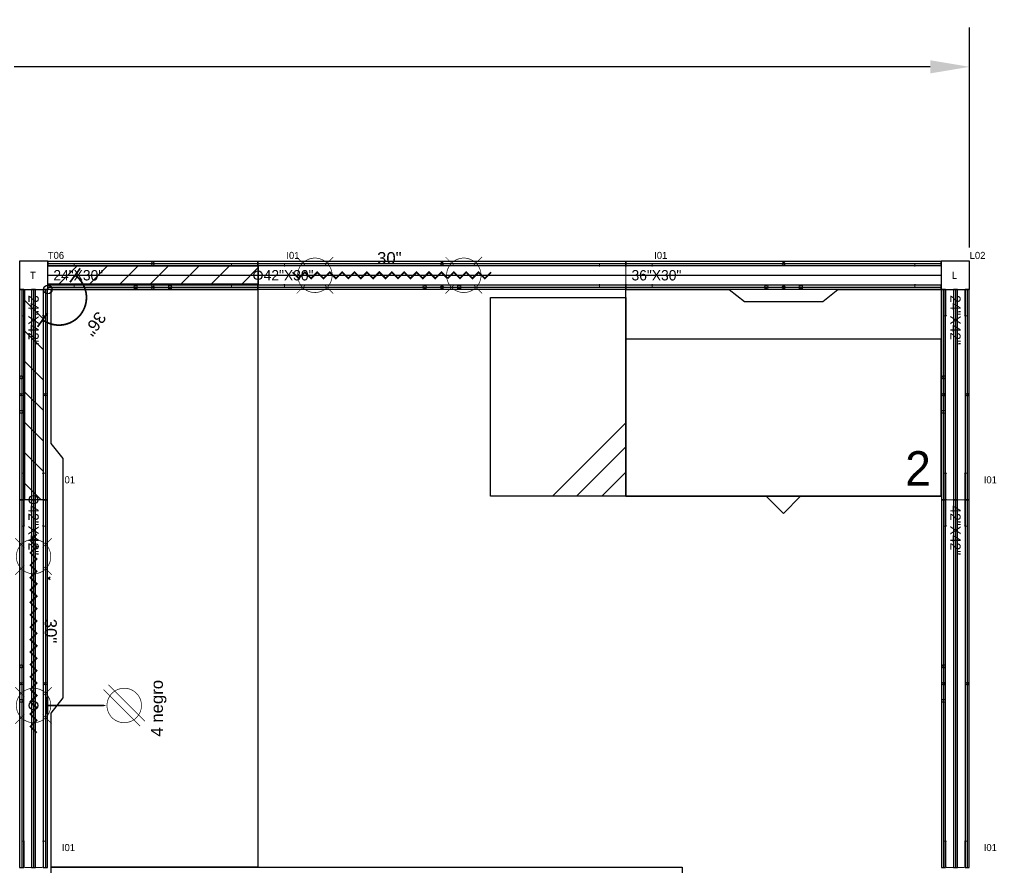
# Model space of a CAD drawing. Header units: inches. Extents: x 126 to 13186, y 9 to 361.
# Drawn here: x 5419.8 to 5531.4, y 116.9 to 213.8 of the extents above; entities that cross this region are included whole.
import ezdxf
from ezdxf.enums import TextEntityAlignment as Align

# ---------------------------------------------------------------- set-up
doc = ezdxf.new("R2010")
doc.units = ezdxf.units.IN
doc.header["$MEASUREMENT"] = 0
for name, color, linetype in [('DD2D', 7, 'Continuous'), ('DD2D_Geometry', 7, 'Continuous'), ('ELECTRI', 7, 'Continuous'), ('ENFASIS NEW', 7, 'Continuous'), ('Id Unión', 7, 'Continuous'), ('LATEFILE', 7, 'Continuous'), ('LATFILE', 7, 'Continuous'), ('LF', 7, 'Continuous'), ('PV-26D', 7, 'Continuous'), ('S7000', 7, 'Continuous'), ('TEXT HARNESS', 7, 'Continuous')]:
    doc.layers.add(name, color=color, linetype=linetype)
doc.styles.add('ARIAL', font='arial.ttf')
doc.styles.get("Standard").update_dxf_attribs({"font": 'stylu.ttf'})
doc.dimstyles.get("Standard").update_dxf_attribs({"dimscale": 25, "dimtxt": 0.18, "dimasz": 0.18, "dimexe": 0.18, "dimexo": 0.0625, "dimgap": 0.09, "dimtad": 0, "dimtih": 1, "dimtoh": 1, "dimzin": 0, "dimdsep": 46, "dimlunit": 4, "dimtxsty": 'Standard', "dimcen": 0.09, "dimadec": 0, "dimazin": 0, "dimtfac": 1, "dimtofl": 0, "dimtmove": 0, "dimatfit": 3, "dimfxl": 1, "dimtolj": 1, "dimtzin": 0, "dimarcsym": 0})

# ---------------------------------------------------------------- blocks, each defined once
blk = doc.blocks.new('829030')
at = {"color": 1, "const_width": 0.002}
for points in [[(0.1385, 0.0265), (0.112, 0.053)], [(0.1915, 0.0265), (0.218, 0.053)], [(0.5705, 0.0265), (0.544, 0.053)], [(0.6235, 0.0265), (0.65, 0.053)], [(0.1385, -0.0265), (0.112, -0.053)], [(0.1915, -0.0265), (0.218, -0.053)], [(0.5705, -0.0265), (0.544, -0.053)], [(0.6235, -0.0265), (0.65, -0.053)]]:
    blk.add_lwpolyline(points, dxfattribs=at)
for points in [[(0.165, -0.05, -1), (0.165, 0.05, -1)], [(0.597, -0.05, 1), (0.597, 0.05, 1)]]:
    blk.add_lwpolyline(points, format="xyb", close=True, dxfattribs=at)
at = {"color": 1}
for points in [[(0.1, 0.009, 0.005, 0.005, 0), (0.118, -0.009, 0.005, 0.005, 0), (0.136, 0.009, 0.005, 0.005, 0), (0.154, -0.009, 0.005, 0.005, 0), (0.172, 0.009, 0.005, 0.005, 0), (0.19, -0.009, 0.005, 0.005, 0), (0.208, 0.009, 0.005, 0.005, 0), (0.226, -0.009, 0.005, 0.005, 0), (0.244, 0.009, 0.005, 0.005, 0), (0.262, -0.009, 0.005, 0.005, 0), (0.28, 0.009, 0.005, 0.005, 0), (0.298, -0.009, 0.005, 0.005, 0), (0.316, 0.009, 0.005, 0.005, 0), (0.334, -0.009, 0.005, 0.005, 0), (0.352, 0.009, 0.005, 0.005, 0), (0.37, -0.009, 0.005, 0.005, 0), (0.388, 0.009, 0.005, 0.005, 0), (0.406, -0.009, 0.005, 0.005, 0), (0.424, 0.009, 0.005, 0.005, 0), (0.442, -0.009, 0.005, 0.005, 0), (0.46, 0.009, 0.005, 0.005, 0), (0.478, -0.009, 0.005, 0.005, 0), (0.496, 0.009, 0.005, 0.005, 0), (0.514, -0.009, 0.005, 0.005, 0), (0.532, 0.009, 0.005, 0.005, 0), (0.55, -0.009, 0, 0, 0)], [(0.676, 0.009, 0.005, 0.005, 0), (0.658, -0.009, 0.005, 0.005, 0), (0.64, 0.009, 0.005, 0.005, 0), (0.622, -0.009, 0.005, 0.005, 0), (0.604, 0.009, 0.005, 0.005, 0), (0.586, -0.009, 0.005, 0.005, 0), (0.568, 0.009, 0.005, 0.005, 0), (0.55, -0.009, 0, 0, 0)]]:
    blk.add_lwpolyline(points, format="xyseb", dxfattribs=at)
blk.add_circle((0, 0), 0.0125, dxfattribs=at)
blk.add_point((0, 0), dxfattribs=at)
at = {"layer": 'TEXT HARNESS', "color": 1, "style": 'ARIAL'}
blk.add_text('30"', height=0.03469, dxfattribs=at).set_placement((0.381, 0.05), align=Align.MIDDLE)
blk = doc.blocks.new('8065E4C')
at = {"color": 1}
for points in [[(0, -0.04, 0.005, 0.005, 0), (0, -0.165, 0.025, 0, 0), (0, -0.2114, 0, 0, 0)], [(-0.0601, -0.309, 0.002, 0.002, 0), (0.046, -0.2029, 0.002, 0.002, 0)], [(-0.046, -0.3231, 0.002, 0.002, 0), (0.0601, -0.217, 0.002, 0.002, 0)]]:
    blk.add_lwpolyline(points, format="xyseb", dxfattribs=at)
at = {"color": 1, "const_width": 0.005}
blk.add_lwpolyline([(0.025, -0.04), (-0.025, -0.04)], dxfattribs=at)
at = {"color": 1, "const_width": 0.002}
blk.add_lwpolyline([(-0.05, -0.263, -1), (0.05, -0.263, -1)], format="xyb", close=True, dxfattribs=at)
at = {"color": 1}
blk.add_circle((0, 0), 0.0125, dxfattribs=at)
blk.add_point((0, 0), dxfattribs=at)
at = {"layer": 'TEXT HARNESS', "color": 1, "style": 'ARIAL'}
blk.add_text('4 negro', height=0.03469, dxfattribs=at).set_placement((-0.0081, -0.363), align=Align.MIDDLE)
blk = doc.blocks.new('*X45')
at = {"color": 0}
for p, q in [((45.2092, -47.6869), (45.2569, -47.6392)), ((45.2923, -47.6922), (45.3453, -47.6392)), ((45.3807, -47.6922), (45.4337, -47.6392)), ((45.4691, -47.6922), (45.5221, -47.6392)), ((45.5575, -47.6922), (45.6105, -47.6392)), ((45.6459, -47.6922), (45.6989, -47.6392)), ((45.7343, -47.6922), (45.7873, -47.6392))]:
    blk.add_line(p, q, dxfattribs=at)
blk = doc.blocks.new('806224')
at = {"color": 1}
for p, q in [((-0.6104, 0), (0, 0)), ((-0.6104, -0.053), (-0.6104, 0)), ((0, 0), (0, -0.053)), ((0, -0.053), (-0.6104, -0.053))]:
    blk.add_line(p, q, dxfattribs=at)
blk.add_blockref('*X45', (-45.8197, 47.6392), dxfattribs=at)
blk = doc.blocks.new('817736')
at = {"color": 3, "const_width": 0.005}
blk.add_lwpolyline([(0.08, 0.04, 1), (-0.08, 0.04)], format="xyb", dxfattribs=at)
for points in [[(-0.055, 0.04), (-0.105, 0.04)], [(0.055, 0.04), (0.105, 0.04)]]:
    blk.add_lwpolyline(points, dxfattribs=at)
at = {"color": 3}
blk.add_circle((0, 0), 0.0125, dxfattribs=at)
blk.add_point((0, 0), dxfattribs=at)
at = {"layer": 'TEXT HARNESS', "color": 3, "style": 'ARIAL'}
blk.add_text('36"', height=0.03469, dxfattribs=at).set_placement((0, 0.17), align=Align.MIDDLE)
blk = doc.blocks.new('DD40102466AB')
at = {"color": 1}
for p, q in [((0.0035, -0.0035), (-0.0035, 0.0035)), ((0.0035, 0.0035), (-0.0035, -0.0035))]:
    blk.add_line(p, q, dxfattribs=at)
blk.add_lwpolyline([(-0.3472, -0.0417), (0.3472, -0.0417), (0.391, -0.0067), (0.838, -0.0067), (0.838, -0.6067), (-0.838, -0.6067), (-0.838, -0.0067), (-0.391, -0.0067)], close=True)
blk.add_point((0, 0))
blk.add_point((0, 0))
blk.add_point((0, 0), dxfattribs=at)
blk = doc.blocks.new('DD40102442AB')
at = {"color": 1}
for p, q in [((0.0035, -0.0035), (-0.0035, 0.0035)), ((0.0035, 0.0035), (-0.0035, -0.0035))]:
    blk.add_line(p, q, dxfattribs=at)
blk.add_point((0, 0))
blk.add_point((0, 0))
blk.add_point((0, 0), dxfattribs=at)
blk = doc.blocks.new('S7012')
for p, q in [((0.18, -0.577), (0.393, -0.364)), ((0.25, -0.577), (0.393, -0.434)), ((0.323, -0.577), (0.393, -0.507))]:
    blk.add_line(p, q)
blk.add_lwpolyline([(0, 0), (0.393, 0), (0.393, -0.577), (0, -0.577)], close=True)
blk = doc.blocks.new('LF4023627S')
for p, q in [((0, 0), (0.914, 0)), ((0, -0.457), (0.914, -0.457))]:
    blk.add_line(p, q)
at = {"layer": 'LATEFILE'}
for p, q in [((0, -0.457), (0, 0)), ((0.914, 0), (0.914, -0.457))]:
    blk.add_line(p, q, dxfattribs=at)
blk.add_lwpolyline([(0.407, -0.457), (0.457, -0.507), (0.507, -0.457)], close=True, dxfattribs=at)
at = {"layer": 'LATFILE', "insert": (0.8103, -0.3262), "char_height": 0.1, "width": 0.07696, "attachment_point": 1}
blk.add_mtext('2', dxfattribs=at)
blk = doc.blocks.new('DD40123072AB')
for p, q in [((-0.915, -0.7687), (-0.915, -0.0067)), ((-0.915, -0.0067), (0.915, -0.0067)), ((0.915, -0.0067), (0.915, -0.7687)), ((0.915, -0.7687), (-0.915, -0.7687))]:
    blk.add_line(p, q)
at = {"layer": 'PV-26D'}
for p, q in [((-0.8345, -0.0687), (-0.8345, -0.1107)), ((-0.8335, -0.0687), (-0.8345, -0.0687)), ((-0.8335, -0.1107), (-0.8335, -0.0687)), ((-0.7385, -0.0627), (-0.8285, -0.0627)), ((-0.8285, -0.0637), (-0.8285, -0.0627)), ((-0.8285, -0.0637), (-0.7385, -0.0637)), ((-0.7385, -0.0637), (-0.7385, -0.0627)), ((-0.7335, -0.0687), (-0.7335, -0.1107)), ((-0.7335, -0.0687), (-0.7325, -0.0687)), ((-0.7325, -0.1107), (-0.7325, -0.0687)), ((0.7325, -0.1107), (0.7325, -0.0687)), ((0.7335, -0.0687), (0.7325, -0.0687)), ((0.7335, -0.0687), (0.7335, -0.1107)), ((0.7385, -0.0627), (0.8285, -0.0627)), ((0.7385, -0.0637), (0.7385, -0.0627)), ((0.8285, -0.0637), (0.7385, -0.0637)), ((0.8285, -0.0637), (0.8285, -0.0627)), ((0.8335, -0.1107), (0.8335, -0.0687)), ((0.8335, -0.0687), (0.8345, -0.0687)), ((0.8345, -0.0687), (0.8345, -0.1107)), ((-0.8335, -0.1107), (-0.8345, -0.1107)), ((-0.8212, -0.1009), (-0.8212, -0.1157)), ((-0.8212, -0.1009), (-0.8175, -0.1009)), ((-0.8175, -0.1167), (-0.8175, -0.1009)), ((-0.7495, -0.1117), (-0.8175, -0.1117)), ((-0.7495, -0.1119), (-0.8175, -0.1119)), ((-0.8175, -0.1124), (-0.7495, -0.1124)), ((-0.7527, -0.094), (-0.8143, -0.094)), ((-0.8143, -0.094), (-0.8143, -0.0977)), ((-0.8143, -0.0977), (-0.7527, -0.0977)), ((-0.7527, -0.094), (-0.7527, -0.0977)), ((-0.7495, -0.1009), (-0.7495, -0.1167)), ((-0.7458, -0.1009), (-0.7495, -0.1009)), ((-0.7458, -0.1157), (-0.7458, -0.1009)), ((-0.7335, -0.1107), (-0.7325, -0.1107)), ((0.7335, -0.1107), (0.7325, -0.1107)), ((0.7458, -0.1157), (0.7458, -0.1009)), ((0.7458, -0.1009), (0.7495, -0.1009)), ((0.7495, -0.1009), (0.7495, -0.1167)), ((0.7495, -0.1117), (0.8175, -0.1117)), ((0.7495, -0.1119), (0.8175, -0.1119)), ((0.8175, -0.1124), (0.7495, -0.1124)), ((0.7527, -0.094), (0.8143, -0.094)), ((0.7527, -0.094), (0.7527, -0.0977)), ((0.8143, -0.0977), (0.7527, -0.0977)), ((0.8143, -0.094), (0.8143, -0.0977)), ((0.8175, -0.1167), (0.8175, -0.1009)), ((0.8212, -0.1009), (0.8175, -0.1009)), ((0.8212, -0.1009), (0.8212, -0.1157)), ((0.8335, -0.1107), (0.8345, -0.1107)), ((-0.8212, -0.1157), (-0.8285, -0.1157)), ((-0.8285, -0.1157), (-0.8285, -0.1167)), ((-0.8285, -0.1167), (-0.8175, -0.1167)), ((-0.7495, -0.1161), (-0.8175, -0.1161)), ((-0.8175, -0.1166), (-0.7495, -0.1166)), ((-0.7495, -0.1167), (-0.8175, -0.1167)), ((-0.7495, -0.1167), (-0.7385, -0.1167)), ((-0.7385, -0.1157), (-0.7458, -0.1157)), ((-0.7385, -0.1157), (-0.7385, -0.1167)), ((0.7385, -0.1157), (0.7458, -0.1157)), ((0.7385, -0.1157), (0.7385, -0.1167)), ((0.7495, -0.1167), (0.7385, -0.1167)), ((0.7495, -0.1161), (0.8175, -0.1161)), ((0.8175, -0.1166), (0.7495, -0.1166)), ((0.7495, -0.1167), (0.8175, -0.1167)), ((0.8285, -0.1167), (0.8175, -0.1167)), ((0.8212, -0.1157), (0.8285, -0.1157)), ((0.8285, -0.1157), (0.8285, -0.1167))]:
    blk.add_line(p, q, dxfattribs=at)
at = {"layer": 'PV-26D', "extrusion": (0, 0, -1)}
for centre, radius, start, end in [((0.8285, -0.0687), 0.006, 0, 90), ((0.7385, -0.0687), 0.006, 90, 180), ((-0.7385, -0.0687), 0.006, 0, 90), ((-0.8285, -0.0687), 0.006, 90, 180), ((0.8285, -0.1107), 0.006, 270, 0), ((0.8143, -0.1009), 0.00691, 0, 90), ((0.7527, -0.1009), 0.00691, 90, 180), ((0.7385, -0.1107), 0.006, 180, 270), ((-0.7385, -0.1107), 0.006, 270, 0), ((-0.7527, -0.1009), 0.00691, 0, 90), ((-0.8143, -0.1009), 0.00691, 90, 180), ((-0.8285, -0.1107), 0.006, 180, 270)]:
    blk.add_arc(centre, radius, start, end, dxfattribs=at)
at = {"layer": 'PV-26D'}
for centre, radius, start, end in [((-0.8285, -0.0687), 0.005, 90, 180), ((-0.7385, -0.0687), 0.005, 0, 90), ((0.7385, -0.0687), 0.005, 90, 180), ((0.8285, -0.0687), 0.005, 0, 90), ((-0.8285, -0.1107), 0.005, 180, 270), ((-0.8143, -0.1009), 0.00318, 90, 180), ((-0.7527, -0.1009), 0.00318, 0, 90), ((-0.7385, -0.1107), 0.005, 270, 0), ((0.7385, -0.1107), 0.005, 180, 270), ((0.7527, -0.1009), 0.00318, 90, 180), ((0.8143, -0.1009), 0.00318, 0, 90), ((0.8285, -0.1107), 0.005, 270, 0)]:
    blk.add_arc(centre, radius, start, end, dxfattribs=at)
for points in [[(-0.8175, -0.1167), (-0.8197, -0.1167), (-0.8212, -0.1163), (-0.8212, -0.1157)], [(-0.7458, -0.1157), (-0.7458, -0.1163), (-0.7473, -0.1167), (-0.7495, -0.1167)], [(0.7458, -0.1157), (0.7458, -0.1163), (0.7473, -0.1167), (0.7495, -0.1167)], [(0.8175, -0.1167), (0.8197, -0.1167), (0.8212, -0.1163), (0.8212, -0.1157)]]:
    blk.add_rational_spline(points, [1, 0.804737854124, 0.804737854124, 1], degree=3, dxfattribs=at)
blk = doc.blocks.new('DD40102436AB')
at = {"color": 1}
for p, q in [((0.0035, -0.0035), (-0.0035, 0.0035)), ((0.0035, 0.0035), (-0.0035, -0.0035))]:
    blk.add_line(p, q, dxfattribs=at)
blk.add_lwpolyline([(-0.1137, -0.0417), (0.1137, -0.0417), (0.1575, -0.0067), (0.4575, -0.0067), (0.4575, -0.6067), (-0.4575, -0.6067), (-0.4575, -0.0067), (-0.1575, -0.0067)], close=True)
blk.add_point((0, 0))
blk.add_point((0, 0))
blk.add_point((0, 0), dxfattribs=at)
blk = doc.blocks.new('DD101024422D')
at = {"color": 1, "linetype": 'Continuous', "lineweight": 0}
for p, q in [((0.0765, 0.026), (0.0765, 0.0343)), ((0.5335, 0.0343), (0.0765, 0.0343)), ((0.5335, 0.0343), (0.5335, 0.026)), ((0, -0.0255), (0, 0.0255)), ((0.0017, 0.0275), (0.0218, 0.0275)), ((0.002, 0.0275), (0.0215, 0.0275)), ((0.0747, 0.0275), (0.0215, 0.0275)), ((0.0747, 0.0275), (0.075, 0.0275)), ((0.5353, 0.0275), (0.535, 0.0275)), ((0.5353, 0.0275), (0.5885, 0.0275)), ((0.6083, 0.0275), (0.5882, 0.0275)), ((0.608, 0.0275), (0.5885, 0.0275)), ((0.61, -0.0255), (0.61, 0.0255)), ((0.025, -0.0275), (0.002, -0.0275)), ((0.025, -0.0275), (0.0747, -0.0275)), ((0.0747, -0.0275), (0.075, -0.0275)), ((0.0765, -0.0343), (0.0765, -0.026)), ((0.5335, -0.026), (0.5335, -0.0343)), ((0.5353, -0.0275), (0.535, -0.0275)), ((0.585, -0.0275), (0.5353, -0.0275)), ((0.585, -0.0275), (0.608, -0.0275)), ((0.5335, -0.0343), (0.0765, -0.0343))]:
    blk.add_line(p, q, dxfattribs=at)
at = {"color": 1}
for p, q in [((0.3015, 0.0379), (0.3085, 0.0308)), ((0.3015, 0.0308), (0.3085, 0.0379)), ((0.3015, -0.0379), (0.3085, -0.0308)), ((0.3015, -0.0308), (0.3085, -0.0379))]:
    blk.add_line(p, q, dxfattribs=at)
for centre in [(0.255, -0.0343), (0.355, -0.0343)]:
    blk.add_circle(centre, 0.005, dxfattribs=at)
at = {"color": 1, "linetype": 'Continuous', "lineweight": 0}
for centre, radius, start, end in [((0.002, 0.0255), 0.00203, 90, 180), ((0.075, 0.026), 0.00151, 10.021, 90), ((0.075, 0.026), 0.00151, 0, 10.021), ((0.535, 0.026), 0.00151, 90, 169.979), ((0.535, 0.026), 0.00151, 169.979, 180), ((0.535, 0.026), 0.00151, 169.979, 180), ((0.608, 0.0255), 0.00203, 0, 90), ((0.002, -0.0255), 0.00203, 180, 270), ((0.075, -0.026), 0.00151, 270, 349.979), ((0.075, -0.026), 0.00151, 349.979, 0), ((0.535, -0.026), 0.00151, 180, 190.021), ((0.535, -0.026), 0.00151, 180, 190.021), ((0.535, -0.026), 0.00151, 190.021, 270), ((0.608, -0.0255), 0.00203, 270, 0)]:
    blk.add_arc(centre, radius, start, end, dxfattribs=at)
at = {"color": 1}
for p in [(0.305, 0.0343), (0.305, -0.0343)]:
    blk.add_point(p, dxfattribs=at)
at = {"insert": (0.0165, 0.0151), "char_height": 0.03, "attachment_point": 1}
blk.add_mtext_dynamic_manual_height_columns('24"X42"', width=75.494015, gutter_width=12.5, heights=[0], dxfattribs=at)
blk = doc.blocks.new('SPACE_DD10102442')
blk.add_blockref('DD101024422D', (0, 0))
blk = doc.blocks.new('DD101042422D')
at = {"color": 1, "linetype": 'Continuous', "lineweight": 0}
for p, q in [((0.0765, 0.026), (0.0765, 0.0343)), ((0.9905, 0.0343), (0.0765, 0.0343)), ((0.9905, 0.0343), (0.9905, 0.026)), ((0, -0.0255), (0, 0.0255)), ((0.0017, 0.0275), (0.0218, 0.0275)), ((0.002, 0.0275), (0.0215, 0.0275)), ((0.0747, 0.0275), (0.0215, 0.0275)), ((0.0747, 0.0275), (0.075, 0.0275)), ((0.9923, 0.0275), (0.992, 0.0275)), ((0.9923, 0.0275), (1.0455, 0.0275)), ((1.0653, 0.0275), (1.0452, 0.0275)), ((1.065, 0.0275), (1.0455, 0.0275)), ((1.067, -0.0255), (1.067, 0.0255)), ((0.025, -0.0275), (0.002, -0.0275)), ((0.025, -0.0275), (0.0747, -0.0275)), ((0.0747, -0.0275), (0.075, -0.0275)), ((0.0765, -0.0343), (0.0765, -0.026)), ((0.9905, -0.026), (0.9905, -0.0343)), ((0.9923, -0.0275), (0.992, -0.0275)), ((1.042, -0.0275), (0.9923, -0.0275)), ((1.042, -0.0275), (1.065, -0.0275)), ((0.9905, -0.0343), (0.0765, -0.0343))]:
    blk.add_line(p, q, dxfattribs=at)
at = {"color": 1}
for p, q in [((0.53, 0.0379), (0.537, 0.0308)), ((0.53, 0.0308), (0.537, 0.0379)), ((0.53, -0.0379), (0.537, -0.0308)), ((0.53, -0.0308), (0.537, -0.0379))]:
    blk.add_line(p, q, dxfattribs=at)
for centre in [(0.4835, -0.0343), (0.5835, -0.0343)]:
    blk.add_circle(centre, 0.005, dxfattribs=at)
at = {"color": 1, "linetype": 'Continuous', "lineweight": 0}
for centre, radius, start, end in [((0.002, 0.0255), 0.00203, 90, 180), ((0.075, 0.026), 0.00151, 10.021, 90), ((0.075, 0.026), 0.00151, 0, 10.021), ((0.992, 0.026), 0.00151, 90, 169.979), ((0.992, 0.026), 0.00151, 169.979, 180), ((0.992, 0.026), 0.00151, 169.979, 180), ((1.065, 0.0255), 0.00203, 0, 90), ((0.002, -0.0255), 0.00203, 180, 270), ((0.075, -0.026), 0.00151, 270, 349.979), ((0.075, -0.026), 0.00151, 349.979, 0), ((0.992, -0.026), 0.00151, 180, 190.021), ((0.992, -0.026), 0.00151, 180, 190.021), ((0.992, -0.026), 0.00151, 190.021, 270), ((1.065, -0.0255), 0.00203, 270, 0)]:
    blk.add_arc(centre, radius, start, end, dxfattribs=at)
at = {"color": 1}
for p in [(0.5335, 0.0343), (0.5335, -0.0343)]:
    blk.add_point(p, dxfattribs=at)
at = {"insert": (0.0165, 0.0151), "char_height": 0.03, "attachment_point": 1}
blk.add_mtext_dynamic_manual_height_columns('42"X42"', width=75.494015, gutter_width=12.5, heights=[0], dxfattribs=at)
blk = doc.blocks.new('SPACE_DD10104242')
blk.add_blockref('DD101042422D', (0, 0))
blk = doc.blocks.new('DD101024302D')
at = {"color": 6, "linetype": 'Continuous', "lineweight": 0}
for p, q in [((0.0765, 0.026), (0.0765, 0.0343)), ((0.5335, 0.0343), (0.0765, 0.0343)), ((0.5335, 0.0343), (0.5335, 0.026)), ((0, -0.0255), (0, 0.0255)), ((0.0017, 0.0275), (0.0218, 0.0275)), ((0.002, 0.0275), (0.0215, 0.0275)), ((0.0747, 0.0275), (0.0215, 0.0275)), ((0.0747, 0.0275), (0.075, 0.0275)), ((0.5353, 0.0275), (0.535, 0.0275)), ((0.5353, 0.0275), (0.5885, 0.0275)), ((0.6083, 0.0275), (0.5882, 0.0275)), ((0.608, 0.0275), (0.5885, 0.0275)), ((0.61, -0.0255), (0.61, 0.0255)), ((0.025, -0.0275), (0.002, -0.0275)), ((0.025, -0.0275), (0.0747, -0.0275)), ((0.0747, -0.0275), (0.075, -0.0275)), ((0.0765, -0.0343), (0.0765, -0.026)), ((0.5335, -0.026), (0.5335, -0.0343)), ((0.5353, -0.0275), (0.535, -0.0275)), ((0.585, -0.0275), (0.5353, -0.0275)), ((0.585, -0.0275), (0.608, -0.0275)), ((0.5335, -0.0343), (0.0765, -0.0343))]:
    blk.add_line(p, q, dxfattribs=at)
at = {"color": 6}
for p, q in [((0.3015, 0.0379), (0.3085, 0.0308)), ((0.3015, 0.0308), (0.3085, 0.0379)), ((0.3015, -0.0379), (0.3085, -0.0308)), ((0.3015, -0.0308), (0.3085, -0.0379))]:
    blk.add_line(p, q, dxfattribs=at)
for centre in [(0.255, -0.0343), (0.355, -0.0343)]:
    blk.add_circle(centre, 0.005, dxfattribs=at)
at = {"color": 6, "linetype": 'Continuous', "lineweight": 0}
for centre, radius, start, end in [((0.002, 0.0255), 0.00203, 90, 180), ((0.075, 0.026), 0.00151, 10.021, 90), ((0.075, 0.026), 0.00151, 0, 10.021), ((0.535, 0.026), 0.00151, 90, 169.979), ((0.535, 0.026), 0.00151, 169.979, 180), ((0.535, 0.026), 0.00151, 169.979, 180), ((0.608, 0.0255), 0.00203, 0, 90), ((0.002, -0.0255), 0.00203, 180, 270), ((0.075, -0.026), 0.00151, 270, 349.979), ((0.075, -0.026), 0.00151, 349.979, 0), ((0.535, -0.026), 0.00151, 180, 190.021), ((0.535, -0.026), 0.00151, 180, 190.021), ((0.535, -0.026), 0.00151, 190.021, 270), ((0.608, -0.0255), 0.00203, 270, 0)]:
    blk.add_arc(centre, radius, start, end, dxfattribs=at)
at = {"color": 6}
for p in [(0.305, 0.0343), (0.305, -0.0343)]:
    blk.add_point(p, dxfattribs=at)
at = {"insert": (0.0165, 0.0151), "char_height": 0.03, "attachment_point": 1}
blk.add_mtext_dynamic_manual_height_columns('24"X30"', width=75.494015, gutter_width=12.5, heights=[0], dxfattribs=at)
blk = doc.blocks.new('SPACE_DD10102430')
blk.add_blockref('DD101024302D', (0, 0))
blk = doc.blocks.new('DD101042302D')
at = {"color": 6, "linetype": 'Continuous', "lineweight": 0}
for p, q in [((0.0765, 0.026), (0.0765, 0.0343)), ((0.9905, 0.0343), (0.0765, 0.0343)), ((0.9905, 0.0343), (0.9905, 0.026)), ((0, -0.0255), (0, 0.0255)), ((0.0017, 0.0275), (0.0218, 0.0275)), ((0.002, 0.0275), (0.0215, 0.0275)), ((0.0747, 0.0275), (0.0215, 0.0275)), ((0.0747, 0.0275), (0.075, 0.0275)), ((0.9923, 0.0275), (0.992, 0.0275)), ((0.9923, 0.0275), (1.0455, 0.0275)), ((1.0653, 0.0275), (1.0452, 0.0275)), ((1.065, 0.0275), (1.0455, 0.0275)), ((1.067, -0.0255), (1.067, 0.0255)), ((0.025, -0.0275), (0.002, -0.0275)), ((0.025, -0.0275), (0.0747, -0.0275)), ((0.0747, -0.0275), (0.075, -0.0275)), ((0.0765, -0.0343), (0.0765, -0.026)), ((0.9905, -0.026), (0.9905, -0.0343)), ((0.9923, -0.0275), (0.992, -0.0275)), ((1.042, -0.0275), (0.9923, -0.0275)), ((1.042, -0.0275), (1.065, -0.0275)), ((0.9905, -0.0343), (0.0765, -0.0343))]:
    blk.add_line(p, q, dxfattribs=at)
at = {"color": 6}
for p, q in [((0.53, 0.0379), (0.537, 0.0308)), ((0.53, 0.0308), (0.537, 0.0379)), ((0.53, -0.0379), (0.537, -0.0308)), ((0.53, -0.0308), (0.537, -0.0379))]:
    blk.add_line(p, q, dxfattribs=at)
for centre in [(0.4835, -0.0343), (0.5835, -0.0343)]:
    blk.add_circle(centre, 0.005, dxfattribs=at)
at = {"color": 6, "linetype": 'Continuous', "lineweight": 0}
for centre, radius, start, end in [((0.002, 0.0255), 0.00203, 90, 180), ((0.075, 0.026), 0.00151, 10.021, 90), ((0.075, 0.026), 0.00151, 0, 10.021), ((0.992, 0.026), 0.00151, 90, 169.979), ((0.992, 0.026), 0.00151, 169.979, 180), ((0.992, 0.026), 0.00151, 169.979, 180), ((1.065, 0.0255), 0.00203, 0, 90), ((0.002, -0.0255), 0.00203, 180, 270), ((0.075, -0.026), 0.00151, 270, 349.979), ((0.075, -0.026), 0.00151, 349.979, 0), ((0.992, -0.026), 0.00151, 180, 190.021), ((0.992, -0.026), 0.00151, 180, 190.021), ((0.992, -0.026), 0.00151, 190.021, 270), ((1.065, -0.0255), 0.00203, 270, 0)]:
    blk.add_arc(centre, radius, start, end, dxfattribs=at)
at = {"color": 6}
for p in [(0.5335, 0.0343), (0.5335, -0.0343)]:
    blk.add_point(p, dxfattribs=at)
at = {"insert": (0.0165, 0.0151), "char_height": 0.03, "attachment_point": 1}
blk.add_mtext_dynamic_manual_height_columns('42"X30"', width=75.494015, gutter_width=12.5, heights=[0], dxfattribs=at)
blk = doc.blocks.new('SPACE_DD10104230')
blk.add_blockref('DD101042302D', (0, 0))
blk = doc.blocks.new('DD101036302D')
at = {"color": 6, "linetype": 'Continuous', "lineweight": 0}
for p, q in [((0.0765, 0.026), (0.0765, 0.0343)), ((0.8385, 0.0343), (0.0765, 0.0343)), ((0.8385, 0.0343), (0.8385, 0.026)), ((0, -0.0255), (0, 0.0255)), ((0.0017, 0.0275), (0.0218, 0.0275)), ((0.002, 0.0275), (0.0215, 0.0275)), ((0.0747, 0.0275), (0.0215, 0.0275)), ((0.0747, 0.0275), (0.075, 0.0275)), ((0.8403, 0.0275), (0.84, 0.0275)), ((0.8403, 0.0275), (0.8935, 0.0275)), ((0.9133, 0.0275), (0.8932, 0.0275)), ((0.913, 0.0275), (0.8935, 0.0275)), ((0.915, -0.0255), (0.915, 0.0255)), ((0.025, -0.0275), (0.002, -0.0275)), ((0.025, -0.0275), (0.0747, -0.0275)), ((0.0747, -0.0275), (0.075, -0.0275)), ((0.0765, -0.0343), (0.0765, -0.026)), ((0.8385, -0.026), (0.8385, -0.0343)), ((0.8403, -0.0275), (0.84, -0.0275)), ((0.89, -0.0275), (0.8403, -0.0275)), ((0.89, -0.0275), (0.913, -0.0275)), ((0.8385, -0.0343), (0.0765, -0.0343))]:
    blk.add_line(p, q, dxfattribs=at)
at = {"color": 6}
for p, q in [((0.454, 0.0379), (0.461, 0.0308)), ((0.454, 0.0308), (0.461, 0.0379)), ((0.454, -0.0379), (0.461, -0.0308)), ((0.454, -0.0308), (0.461, -0.0379))]:
    blk.add_line(p, q, dxfattribs=at)
for centre in [(0.4075, -0.0343), (0.5075, -0.0343)]:
    blk.add_circle(centre, 0.005, dxfattribs=at)
at = {"color": 6, "linetype": 'Continuous', "lineweight": 0}
for centre, radius, start, end in [((0.002, 0.0255), 0.00203, 90, 180), ((0.075, 0.026), 0.00151, 10.021, 90), ((0.075, 0.026), 0.00151, 0, 10.021), ((0.84, 0.026), 0.00151, 90, 169.979), ((0.84, 0.026), 0.00151, 169.979, 180), ((0.84, 0.026), 0.00151, 169.979, 180), ((0.913, 0.0255), 0.00203, 0, 90), ((0.002, -0.0255), 0.00203, 180, 270), ((0.075, -0.026), 0.00151, 270, 349.979), ((0.075, -0.026), 0.00151, 349.979, 0), ((0.84, -0.026), 0.00151, 180, 190.021), ((0.84, -0.026), 0.00151, 180, 190.021), ((0.84, -0.026), 0.00151, 190.021, 270), ((0.913, -0.0255), 0.00203, 270, 0)]:
    blk.add_arc(centre, radius, start, end, dxfattribs=at)
at = {"color": 6}
for p in [(0.4575, 0.0343), (0.4575, -0.0343)]:
    blk.add_point(p, dxfattribs=at)
at = {"insert": (0.0165, 0.0151), "char_height": 0.03, "attachment_point": 1}
blk.add_mtext_dynamic_manual_height_columns('36"X30"', width=75.494015, gutter_width=12.5, heights=[0], dxfattribs=at)
blk = doc.blocks.new('SPACE_DD10103630')
blk.add_blockref('DD101036302D', (0, 0))
blk = doc.blocks.new('*D81')
at = {"color": 0, "lineweight": -2, "transparency": 16777216}
for p, q in [((5104.01, 187.73), (5104.01, 212.86)), ((5528.34, 187.73), (5528.34, 212.86)), ((5108.51, 208.36), (5302.9, 208.36)), ((5523.84, 208.36), (5329.44, 208.36))]:
    blk.add_line(p, q, dxfattribs=at)
at = {"color": 0, "transparency": 16777216}
for points in [[(5108.51, 209.11), (5108.51, 207.61), (5104.01, 208.36)], [(5523.84, 209.11), (5523.84, 207.61), (5528.34, 208.36)]]:
    blk.add_solid(points, dxfattribs=at)
at = {"layer": 'Defpoints', "color": 0, "transparency": 16777216}
for p in [(5528.34, 208.36), (5104.01, 186.16), (5528.34, 186.16)]:
    blk.add_point(p, dxfattribs=at)
at = {"color": 0, "transparency": 16777216, "insert": (5316.17, 208.36), "char_height": 4.5, "attachment_point": 5}
blk.add_mtext('\\A1;35\'-4{\\H1.000000x;\\S1/4;}"', dxfattribs=at)

msp = doc.modelspace()

# ---------------------------------------------------------------- linework, layer by layer
at = {"layer": 'DD2D'}
for p, q in [((5423.058, 185.899), (5447.074, 185.899)), ((5447.074, 185.899), (5489.082, 185.899)), ((5489.082, 185.899), (5525.105, 185.899)), ((5423.058, 184.549), (5447.074, 184.549)), ((5447.074, 184.549), (5447.078, 184.549)), ((5447.074, 184.549), (5489.082, 184.549)), ((5489.082, 184.549), (5489.086, 184.549)), ((5489.082, 184.549), (5525.105, 184.549)), ((5525.105, 184.549), (5525.109, 184.549)), ((5423.058, 183.198), (5447.074, 183.198)), ((5447.074, 183.198), (5489.082, 183.198)), ((5489.082, 183.198), (5525.105, 183.198)), ((5420.093, 182.934), (5420.093, 158.919)), ((5421.444, 182.934), (5421.444, 158.919)), ((5421.444, 182.934), (5421.444, 158.919)), ((5422.794, 182.934), (5422.794, 158.919)), ((5525.369, 182.934), (5525.369, 158.919)), ((5526.719, 182.934), (5526.719, 158.919)), ((5526.719, 182.934), (5526.719, 158.919)), ((5528.07, 182.934), (5528.07, 158.919)), ((5420.093, 158.919), (5420.093, 116.911)), ((5421.444, 158.919), (5421.444, 158.915)), ((5421.444, 158.919), (5421.444, 116.911)), ((5421.444, 158.919), (5421.444, 116.911)), ((5422.794, 158.919), (5422.794, 116.911)), ((5525.369, 158.919), (5525.369, 116.911)), ((5526.719, 158.919), (5526.719, 158.915)), ((5526.719, 158.919), (5526.719, 116.911)), ((5526.719, 158.919), (5526.719, 116.911)), ((5528.07, 158.919), (5528.07, 116.911))]:
    msp.add_line(p, q, dxfattribs=at)
at = {"layer": 'DD2D_Geometry'}
for points in [[(5419.83, 182.934), (5423.062, 182.934), (5423.062, 186.163), (5419.83, 186.163)], [(5423.058, 185.663), (5447.074, 185.663), (5447.074, 186.135), (5423.058, 186.135)], [(5423.058, 185.663), (5447.074, 185.663), (5447.074, 186.135), (5423.058, 186.135)], [(5447.074, 185.663), (5489.082, 185.663), (5489.082, 186.135), (5447.074, 186.135)], [(5447.074, 185.663), (5489.082, 185.663), (5489.082, 186.135), (5447.074, 186.135)], [(5489.082, 185.663), (5525.105, 185.663), (5525.105, 186.135), (5489.082, 186.135)], [(5489.082, 185.663), (5525.105, 185.663), (5525.105, 186.135), (5489.082, 186.135)], [(5525.105, 182.934), (5528.338, 182.934), (5528.338, 186.163), (5525.105, 186.163)], [(5447.074, 184.549), (5447.078, 184.549), (5447.078, 184.549), (5447.074, 184.549)], [(5489.082, 184.549), (5489.086, 184.549), (5489.086, 184.549), (5489.082, 184.549)], [(5423.058, 182.962), (5447.074, 182.962), (5447.074, 183.434), (5423.058, 183.434)], [(5423.058, 182.962), (5447.074, 182.962), (5447.074, 183.434), (5423.058, 183.434)], [(5447.074, 182.962), (5489.082, 182.962), (5489.082, 183.434), (5447.074, 183.434)], [(5447.074, 182.962), (5489.082, 182.962), (5489.082, 183.434), (5447.074, 183.434)], [(5489.082, 182.962), (5525.105, 182.962), (5525.105, 183.434), (5489.082, 183.434)], [(5489.082, 182.962), (5525.105, 182.962), (5525.105, 183.434), (5489.082, 183.434)], [(5419.857, 182.934), (5419.857, 158.919), (5420.33, 158.919), (5420.33, 182.934)], [(5419.857, 182.934), (5419.857, 158.919), (5420.33, 158.919), (5420.33, 182.934)], [(5421.208, 182.934), (5421.208, 158.919), (5421.68, 158.919), (5421.68, 182.934)], [(5421.208, 182.934), (5421.208, 158.919), (5421.68, 158.919), (5421.68, 182.934)], [(5422.558, 182.934), (5422.558, 158.919), (5423.03, 158.919), (5423.03, 182.934)], [(5422.558, 182.934), (5422.558, 158.919), (5423.03, 158.919), (5423.03, 182.934)], [(5525.133, 182.934), (5525.133, 158.919), (5525.605, 158.919), (5525.605, 182.934)], [(5525.133, 182.934), (5525.133, 158.919), (5525.605, 158.919), (5525.605, 182.934)], [(5526.483, 182.934), (5526.483, 158.919), (5526.956, 158.919), (5526.956, 182.934)], [(5527.834, 182.934), (5527.834, 158.919), (5528.306, 158.919), (5528.306, 182.934)], [(5527.834, 182.934), (5527.834, 158.919), (5528.306, 158.919), (5528.306, 182.934)], [(5419.857, 158.919), (5419.857, 116.911), (5420.33, 116.911), (5420.33, 158.919)], [(5419.857, 158.919), (5419.857, 116.911), (5420.33, 116.911), (5420.33, 158.919)], [(5421.208, 158.919), (5421.208, 116.911), (5421.68, 116.911), (5421.68, 158.919)], [(5421.208, 158.919), (5421.208, 116.911), (5421.68, 116.911), (5421.68, 158.919)], [(5421.444, 158.915), (5421.444, 158.915), (5421.444, 158.919), (5421.444, 158.919)], [(5422.558, 158.919), (5422.558, 116.911), (5423.03, 116.911), (5423.03, 158.919)], [(5422.558, 158.919), (5422.558, 116.911), (5423.03, 116.911), (5423.03, 158.919)], [(5525.133, 158.919), (5525.133, 116.911), (5525.605, 116.911), (5525.605, 158.919)], [(5525.133, 158.919), (5525.133, 116.911), (5525.605, 116.911), (5525.605, 158.919)], [(5526.483, 158.919), (5526.483, 116.911), (5526.956, 116.911), (5526.956, 158.919)], [(5526.483, 158.919), (5526.483, 116.911), (5526.956, 116.911), (5526.956, 158.919)], [(5526.719, 158.915), (5526.719, 158.915), (5526.719, 158.919), (5526.719, 158.919)], [(5527.834, 158.919), (5527.834, 116.911), (5528.306, 116.911), (5528.306, 158.919)], [(5527.834, 158.919), (5527.834, 116.911), (5528.306, 116.911), (5528.306, 158.919)]]:
    msp.add_lwpolyline(points, close=True, dxfattribs=at)

# ---------------------------------------------------------------- block references
at = {"layer": 'DD2D_Geometry', "xscale": 39.3700787401575, "yscale": 39.3700787401575, "zscale": 39.3700787401575}
for name, p in [('SPACE_DD10102430', (5423.058, 184.549)), ('SPACE_DD10104230', (5447.074, 184.549)), ('SPACE_DD10103630', (5489.082, 184.549))]:
    msp.add_blockref(name, p, dxfattribs=at)
at = {"layer": 'DD2D_Geometry', "xscale": 39.3700787401575, "yscale": 39.3700787401575, "zscale": 39.3700787401575, "rotation": 270}
for name, p in [('SPACE_DD10102442', (5421.444, 182.934)), ('SPACE_DD10102442', (5526.719, 182.934)), ('SPACE_DD10104242', (5421.444, 158.919)), ('SPACE_DD10104242', (5526.719, 158.919))]:
    msp.add_blockref(name, p, dxfattribs=at)
at = {"layer": 'ELECTRI', "xscale": 39.3700787401575, "yscale": 39.3700787401575, "zscale": 39.3700787401575}
for name, p, rotation in [('817736', (5423.064, 182.934), 233.9530789057118), ('806224', (5423.06, 183.546), 180), ('806224', (5420.443, 182.934), 90), ('829030', (5421.446, 158.919), 270), ('8065E4C', (5421.446, 135.415), 90)]:
    msp.add_blockref(name, p, dxfattribs=dict(at, rotation=rotation))
msp.add_blockref('829030', (5447.076, 184.549), dxfattribs=at)
at = {"layer": 'ENFASIS NEW', "xscale": 39.3700787401575, "yscale": 39.3700787401575, "zscale": 39.3700787401575}
for name, p in [('DD40102442AB', (5468.078, 183.197)), ('DD40102436AB', (5507.093, 183.197))]:
    msp.add_blockref(name, p, dxfattribs=at)
for name, p, rotation in [('DD40102466AB', (5423.188, 149.941), 90), ('DD40123072AB', (5459.475, 86.685), 180)]:
    msp.add_blockref(name, p, dxfattribs=dict(at, rotation=rotation))
at = {"layer": 'LF', "xscale": 39.3700787401575, "yscale": 39.3700787401575, "zscale": 39.3700787401575}
msp.add_blockref('LF4023627S', (5489.082, 177.303), dxfattribs=at)
at = {"layer": 'S7000', "xscale": 39.3700787401575, "yscale": 39.3700787401575, "zscale": 39.3700787401575}
msp.add_blockref('S7012', (5473.609, 182.027), dxfattribs=at)

# ---------------------------------------------------------------- texts
at = {"layer": 'DD2D_Geometry'}
for s, p in [('T', (5421.04, 184.145)), ('L', (5526.316, 184.145))]:
    msp.add_text(s, height=0.807, dxfattribs=at).set_placement(p)
at = {"layer": 'Id Unión'}
for s, p in [('T06', (5423.071, 186.419)), ('I01', (5450.315, 186.419)), ('I01', (5492.323, 186.419)), ('L02', (5528.346, 186.419)), ('I01', (5424.683, 160.787)), ('I01', (5529.958, 160.787)), ('I01', (5424.683, 118.779)), ('I01', (5529.958, 118.779))]:
    msp.add_text(s, height=0.8071, dxfattribs=at).set_placement(p)

# ---------------------------------------------------------------- dimensions: what is measured, and where the dimension line sits
dim = msp.add_linear_dim(base=(5528.338, 208.364), p1=(5104.007, 186.163), p2=(5528.338, 186.163), dimstyle='Standard')
dim.commit()
dim.dimension.update_dxf_attribs({"geometry": '*D81', "text_midpoint": (5316.172, 208.364)})

doc.saveas('drawing.dxf')
